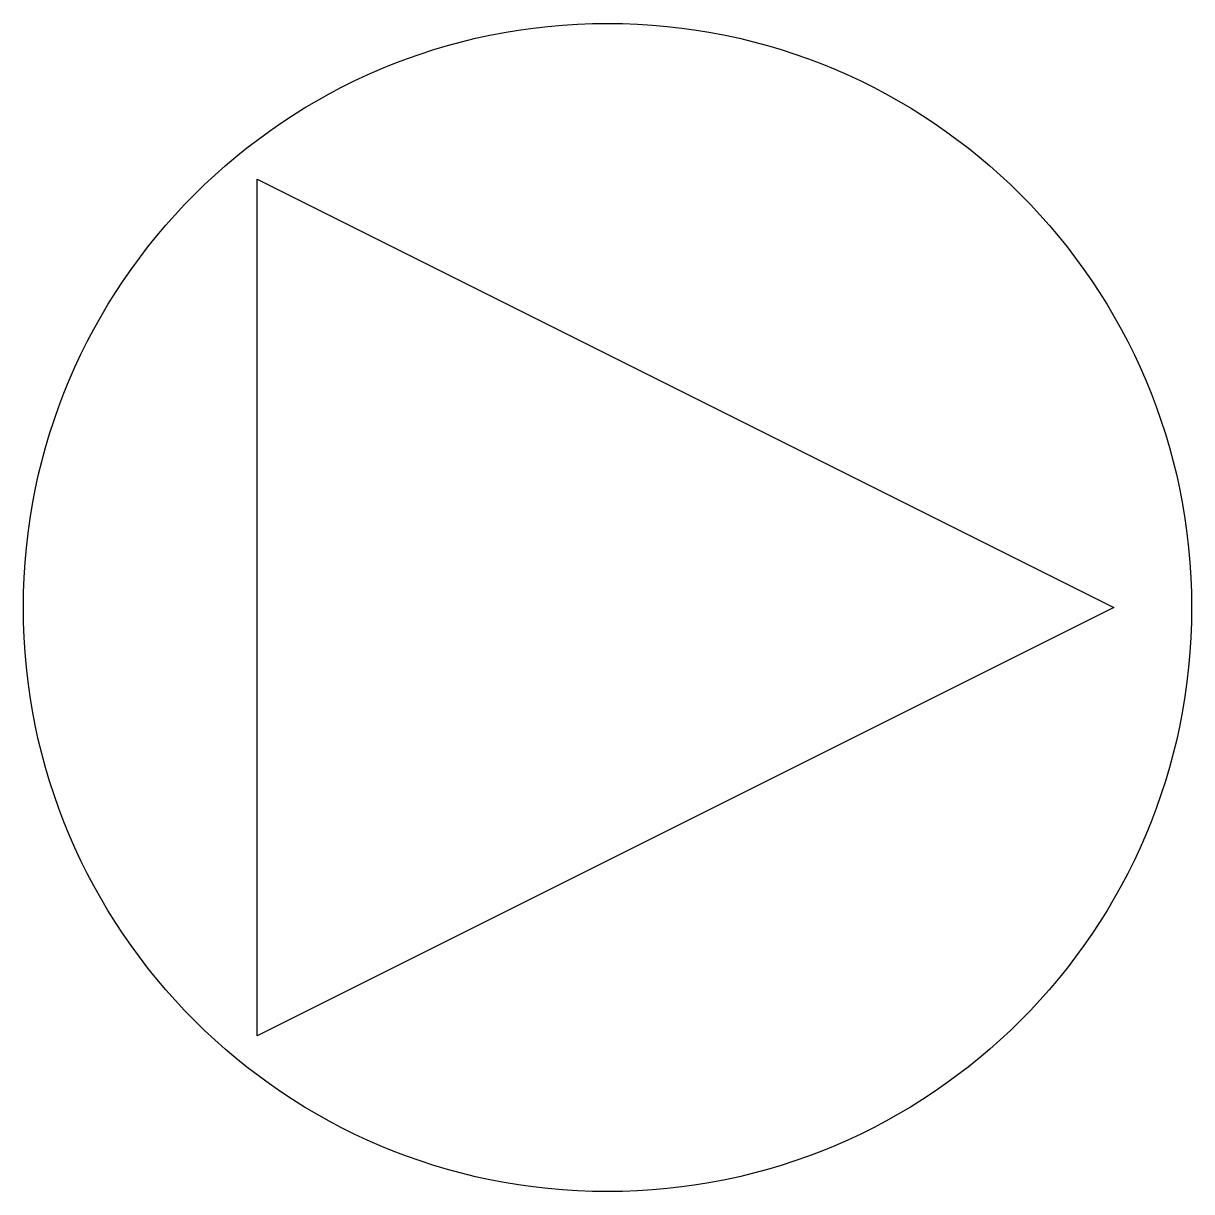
# Model space of a CAD drawing. Header units: millimetres. Extents: x -150 to 150, y -150 to 150.
import ezdxf

# ---------------------------------------------------------------- set-up
doc = ezdxf.new("R2010")
doc.units = ezdxf.units.MM

msp = doc.modelspace()

# ---------------------------------------------------------------- linework, layer by layer
at = {"color": 4}
msp.add_lwpolyline([(-90, -110), (-90, 110), (130, 0)], close=True, dxfattribs=at)
msp.add_circle((0, 0), 150, dxfattribs=at)

doc.saveas('drawing.dxf')
